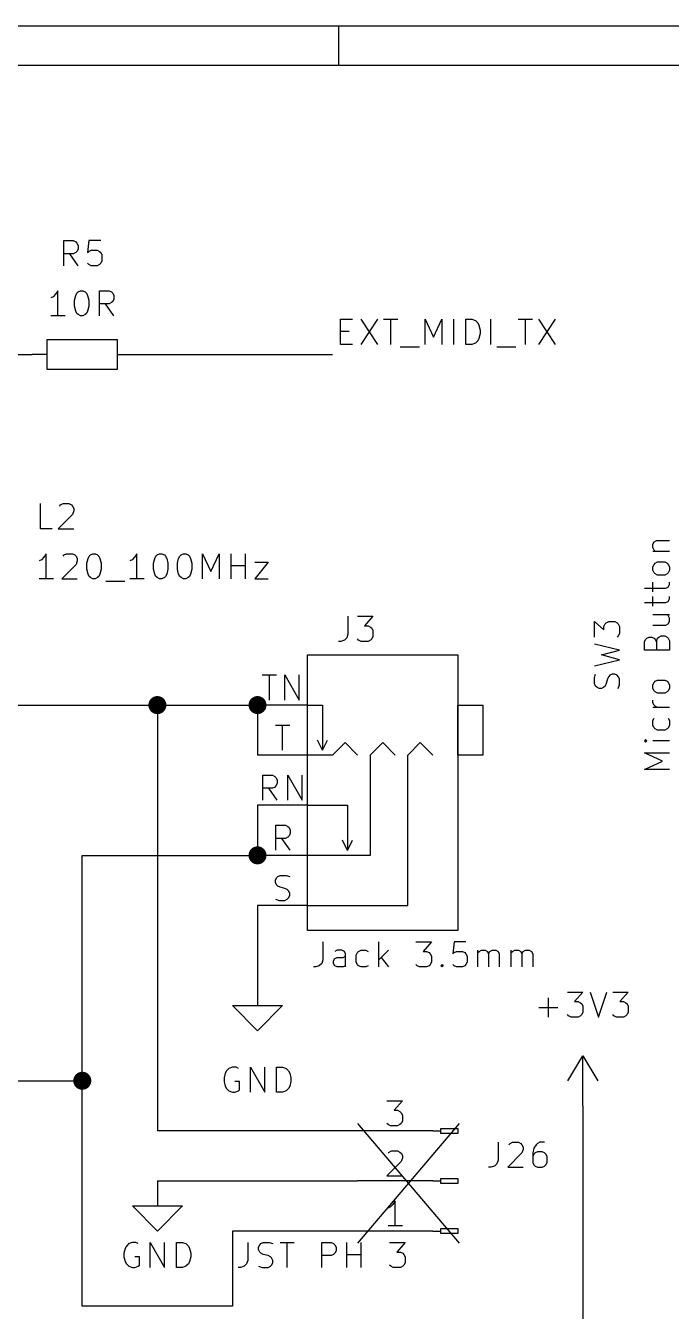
# Model space of a CAD drawing. Extents: x 0.4 to 11.3, y -7.9 to -0.4.
# Drawn here: x 1.737 to 3.026, y -2.96 to -0.394 of the extents above; entities that cross this region are included whole.
import ezdxf

# ---------------------------------------------------------------- set-up
doc = ezdxf.new("R2010")
doc.units = 0
doc.header["$MEASUREMENT"] = 0
for name, color, linetype in [('CYAN2', 4, 'CONTINUOUS'), ('GRAY1', 251, 'CONTINUOUS'), ('GRAY3', 9, 'CONTINUOUS'), ('GREEN3', 91, 'CONTINUOUS'), ('LORANGE', 41, 'CONTINUOUS'), ('LYELLOW', 51, 'CONTINUOUS'), ('RED2', 1, 'CONTINUOUS'), ('RED3', 11, 'CONTINUOUS')]:
    doc.layers.add(name, color=color, linetype=linetype)

msp = doc.modelspace()

# ---------------------------------------------------------------- linework, layer by layer
at = {"layer": 'CYAN2', "linetype": 'CONTINUOUS'}
for p, q in [((1.8131, -0.8728), (1.8131, -0.8228)), ((1.8131, -0.8228), (1.8321, -0.8228)), ((1.8321, -0.8228), (1.8369, -0.8252)), ((1.8369, -0.8466), (1.8321, -0.849)), ((1.8369, -0.8252), (1.8393, -0.8276)), ((1.8393, -0.8442), (1.8369, -0.8466)), ((1.8393, -0.8276), (1.8417, -0.8323)), ((1.8417, -0.8395), (1.8393, -0.8442)), ((1.8417, -0.8323), (1.8417, -0.8395)), ((1.8631, -0.8228), (1.8607, -0.8466)), ((1.8607, -0.8466), (1.8631, -0.8442)), ((1.8869, -0.8228), (1.8631, -0.8228)), ((1.8631, -0.8442), (1.8679, -0.8419)), ((1.8679, -0.8419), (1.8798, -0.8419)), ((1.8798, -0.8419), (1.8845, -0.8442)), ((1.8845, -0.8442), (1.8869, -0.8466)), ((1.8869, -0.8466), (1.8893, -0.8514)), ((1.8321, -0.849), (1.8131, -0.849)), ((1.8417, -0.8728), (1.825, -0.849)), ((1.8631, -0.8704), (1.8607, -0.868)), ((1.8679, -0.8728), (1.8631, -0.8704)), ((1.8845, -0.8704), (1.8798, -0.8728)), ((1.8869, -0.868), (1.8845, -0.8704)), ((1.8893, -0.8633), (1.8869, -0.868)), ((1.8893, -0.8514), (1.8893, -0.8633)), ((1.8798, -0.8728), (1.8679, -0.8728)), ((1.8012, -0.9228), (1.7964, -0.9299)), ((1.8012, -0.9728), (1.8012, -0.9228)), ((1.8417, -0.9252), (1.8464, -0.9228)), ((1.8464, -0.9228), (1.8512, -0.9228)), ((1.8512, -0.9228), (1.8559, -0.9252)), ((1.8845, -0.9728), (1.8845, -0.9228)), ((1.8845, -0.9228), (1.9036, -0.9228)), ((1.9036, -0.9228), (1.9083, -0.9252)), ((1.7917, -0.9347), (1.7869, -0.9371)), ((1.7964, -0.9299), (1.7917, -0.9347)), ((1.8345, -0.9419), (1.8369, -0.9323)), ((1.8345, -0.9538), (1.8345, -0.9419)), ((1.8369, -0.9323), (1.8393, -0.9276)), ((1.8393, -0.9276), (1.8417, -0.9252)), ((1.8559, -0.9252), (1.8583, -0.9276)), ((1.8583, -0.9276), (1.8607, -0.9323)), ((1.8607, -0.9323), (1.8631, -0.9419)), ((1.8631, -0.9419), (1.8631, -0.9538)), ((1.9036, -0.949), (1.8845, -0.949)), ((1.9131, -0.9728), (1.8964, -0.949)), ((1.9083, -0.9466), (1.9036, -0.949)), ((1.9083, -0.9252), (1.9107, -0.9276)), ((1.9107, -0.9442), (1.9083, -0.9466)), ((1.9107, -0.9276), (1.9131, -0.9323)), ((1.9131, -0.9395), (1.9107, -0.9442)), ((1.9131, -0.9323), (1.9131, -0.9395)), ((1.8155, -0.9728), (1.7869, -0.9728)), ((1.8369, -0.9633), (1.8345, -0.9538)), ((1.8393, -0.968), (1.8369, -0.9633)), ((1.8417, -0.9704), (1.8393, -0.968)), ((1.8464, -0.9728), (1.8417, -0.9704)), ((1.8512, -0.9728), (1.8464, -0.9728)), ((1.8559, -0.9704), (1.8512, -0.9728)), ((1.8583, -0.968), (1.8559, -0.9704)), ((1.8607, -0.9633), (1.8583, -0.968)), ((1.8631, -0.9538), (1.8607, -0.9633)), ((1.7663, -1.3978), (1.7663, -1.3478)), ((1.7663, -1.3978), (1.7663, -1.3478)), ((1.8044, -1.3526), (1.8068, -1.3502)), ((1.8044, -1.3526), (1.8068, -1.3502)), ((1.8068, -1.3502), (1.8115, -1.3478)), ((1.8068, -1.3502), (1.8115, -1.3478)), ((1.8115, -1.3478), (1.8234, -1.3478)), ((1.8115, -1.3478), (1.8234, -1.3478)), ((1.8234, -1.3478), (1.8282, -1.3502)), ((1.8234, -1.3478), (1.8282, -1.3502)), ((1.8282, -1.3502), (1.8306, -1.3526)), ((1.8282, -1.3502), (1.8306, -1.3526)), ((1.8306, -1.3526), (1.8329, -1.3573)), ((1.8306, -1.3526), (1.8329, -1.3573)), ((1.8329, -1.3573), (1.8329, -1.3621)), ((1.8329, -1.3573), (1.8329, -1.3621)), ((1.8306, -1.3692), (1.802, -1.3978)), ((1.8306, -1.3692), (1.802, -1.3978)), ((1.8329, -1.3621), (1.8306, -1.3692)), ((1.8329, -1.3621), (1.8306, -1.3692)), ((1.7901, -1.3978), (1.7663, -1.3978)), ((1.7901, -1.3978), (1.7663, -1.3978)), ((1.802, -1.3978), (1.8329, -1.3978)), ((1.802, -1.3978), (1.8329, -1.3978)), ((1.7687, -1.4597), (1.7639, -1.4621)), ((1.7687, -1.4597), (1.7639, -1.4621)), ((1.7734, -1.4549), (1.7687, -1.4597)), ((1.7734, -1.4549), (1.7687, -1.4597)), ((1.7782, -1.4478), (1.7734, -1.4549)), ((1.7782, -1.4478), (1.7734, -1.4549)), ((1.7782, -1.4978), (1.7782, -1.4478)), ((1.7782, -1.4978), (1.7782, -1.4478)), ((1.8115, -1.4526), (1.8139, -1.4502)), ((1.8115, -1.4526), (1.8139, -1.4502)), ((1.8139, -1.4502), (1.8187, -1.4478)), ((1.8139, -1.4502), (1.8187, -1.4478)), ((1.8187, -1.4478), (1.8306, -1.4478)), ((1.8187, -1.4478), (1.8306, -1.4478)), ((1.8306, -1.4478), (1.8353, -1.4502)), ((1.8306, -1.4478), (1.8353, -1.4502)), ((1.8353, -1.4502), (1.8377, -1.4526)), ((1.8353, -1.4502), (1.8377, -1.4526)), ((1.8377, -1.4526), (1.8401, -1.4573)), ((1.8377, -1.4526), (1.8401, -1.4573)), ((1.8401, -1.4621), (1.8377, -1.4692)), ((1.8401, -1.4621), (1.8377, -1.4692)), ((1.8401, -1.4573), (1.8401, -1.4621)), ((1.8401, -1.4573), (1.8401, -1.4621)), ((1.8591, -1.4669), (1.8615, -1.4573)), ((1.8591, -1.4669), (1.8615, -1.4573)), ((1.8615, -1.4573), (1.8639, -1.4526)), ((1.8615, -1.4573), (1.8639, -1.4526)), ((1.8639, -1.4526), (1.8663, -1.4502)), ((1.8639, -1.4526), (1.8663, -1.4502)), ((1.8663, -1.4502), (1.871, -1.4478)), ((1.8663, -1.4502), (1.871, -1.4478)), ((1.871, -1.4478), (1.8758, -1.4478)), ((1.871, -1.4478), (1.8758, -1.4478)), ((1.8758, -1.4478), (1.8806, -1.4502)), ((1.8758, -1.4478), (1.8806, -1.4502)), ((1.8806, -1.4502), (1.8829, -1.4526)), ((1.8806, -1.4502), (1.8829, -1.4526)), ((1.8829, -1.4526), (1.8853, -1.4573)), ((1.8829, -1.4526), (1.8853, -1.4573)), ((1.8853, -1.4573), (1.8877, -1.4669)), ((1.8853, -1.4573), (1.8877, -1.4669)), ((1.9496, -1.4597), (1.9449, -1.4621)), ((1.9496, -1.4597), (1.9449, -1.4621)), ((1.9544, -1.4549), (1.9496, -1.4597)), ((1.9544, -1.4549), (1.9496, -1.4597)), ((1.9591, -1.4478), (1.9544, -1.4549)), ((1.9591, -1.4478), (1.9544, -1.4549)), ((1.9591, -1.4978), (1.9591, -1.4478)), ((1.9591, -1.4978), (1.9591, -1.4478)), ((1.9925, -1.4669), (1.9948, -1.4573)), ((1.9925, -1.4669), (1.9948, -1.4573)), ((1.9948, -1.4573), (1.9972, -1.4526)), ((1.9948, -1.4573), (1.9972, -1.4526)), ((1.9972, -1.4526), (1.9996, -1.4502)), ((1.9972, -1.4526), (1.9996, -1.4502)), ((1.9996, -1.4502), (2.0044, -1.4478)), ((1.9996, -1.4502), (2.0044, -1.4478)), ((2.0044, -1.4478), (2.0091, -1.4478)), ((2.0044, -1.4478), (2.0091, -1.4478)), ((2.0091, -1.4478), (2.0139, -1.4502)), ((2.0091, -1.4478), (2.0139, -1.4502)), ((2.0139, -1.4502), (2.0163, -1.4526)), ((2.0139, -1.4502), (2.0163, -1.4526)), ((2.0163, -1.4526), (2.0187, -1.4573)), ((2.0163, -1.4526), (2.0187, -1.4573)), ((2.0187, -1.4573), (2.021, -1.4669)), ((2.0187, -1.4573), (2.021, -1.4669)), ((2.0401, -1.4669), (2.0425, -1.4573)), ((2.0401, -1.4669), (2.0425, -1.4573)), ((2.0425, -1.4573), (2.0448, -1.4526)), ((2.0425, -1.4573), (2.0448, -1.4526)), ((2.0448, -1.4526), (2.0472, -1.4502)), ((2.0448, -1.4526), (2.0472, -1.4502)), ((2.0472, -1.4502), (2.052, -1.4478)), ((2.0472, -1.4502), (2.052, -1.4478)), ((2.052, -1.4478), (2.0568, -1.4478)), ((2.052, -1.4478), (2.0568, -1.4478)), ((2.0568, -1.4478), (2.0615, -1.4502)), ((2.0568, -1.4478), (2.0615, -1.4502)), ((2.0615, -1.4502), (2.0639, -1.4526)), ((2.0615, -1.4502), (2.0639, -1.4526)), ((2.0639, -1.4526), (2.0663, -1.4573)), ((2.0639, -1.4526), (2.0663, -1.4573)), ((2.0663, -1.4573), (2.0687, -1.4669)), ((2.0663, -1.4573), (2.0687, -1.4669)), ((2.0901, -1.4978), (2.0901, -1.4478)), ((2.0901, -1.4478), (2.1068, -1.4835)), ((2.0901, -1.4978), (2.0901, -1.4478)), ((2.0901, -1.4478), (2.1068, -1.4835)), ((2.1068, -1.4835), (2.1234, -1.4478)), ((2.1068, -1.4835), (2.1234, -1.4478)), ((2.1234, -1.4478), (2.1234, -1.4978)), ((2.1234, -1.4478), (2.1234, -1.4978)), ((2.1472, -1.4978), (2.1472, -1.4478)), ((2.1472, -1.4978), (2.1472, -1.4478)), ((2.1758, -1.4978), (2.1758, -1.4478)), ((2.1758, -1.4978), (2.1758, -1.4478)), ((1.8377, -1.4692), (1.8091, -1.4978)), ((1.8377, -1.4692), (1.8091, -1.4978)), ((1.8591, -1.4788), (1.8591, -1.4669)), ((1.8591, -1.4788), (1.8591, -1.4669)), ((1.8615, -1.4883), (1.8591, -1.4788)), ((1.8615, -1.4883), (1.8591, -1.4788)), ((1.8639, -1.493), (1.8615, -1.4883)), ((1.8639, -1.493), (1.8615, -1.4883)), ((1.8853, -1.4883), (1.8829, -1.493)), ((1.8853, -1.4883), (1.8829, -1.493)), ((1.8877, -1.4788), (1.8853, -1.4883)), ((1.8877, -1.4788), (1.8853, -1.4883)), ((1.8877, -1.4669), (1.8877, -1.4788)), ((1.8877, -1.4669), (1.8877, -1.4788)), ((1.9925, -1.4788), (1.9925, -1.4669)), ((1.9925, -1.4788), (1.9925, -1.4669)), ((1.9948, -1.4883), (1.9925, -1.4788)), ((1.9948, -1.4883), (1.9925, -1.4788)), ((1.9972, -1.493), (1.9948, -1.4883)), ((1.9972, -1.493), (1.9948, -1.4883)), ((2.0187, -1.4883), (2.0163, -1.493)), ((2.0187, -1.4883), (2.0163, -1.493)), ((2.021, -1.4788), (2.0187, -1.4883)), ((2.021, -1.4788), (2.0187, -1.4883)), ((2.021, -1.4669), (2.021, -1.4788)), ((2.021, -1.4669), (2.021, -1.4788)), ((2.0401, -1.4788), (2.0401, -1.4669)), ((2.0401, -1.4788), (2.0401, -1.4669)), ((2.0425, -1.4883), (2.0401, -1.4788)), ((2.0425, -1.4883), (2.0401, -1.4788)), ((2.0448, -1.493), (2.0425, -1.4883)), ((2.0448, -1.493), (2.0425, -1.4883)), ((2.0663, -1.4883), (2.0639, -1.493)), ((2.0663, -1.4883), (2.0639, -1.493)), ((2.0687, -1.4788), (2.0663, -1.4883)), ((2.0687, -1.4788), (2.0663, -1.4883)), ((2.0687, -1.4669), (2.0687, -1.4788)), ((2.0687, -1.4669), (2.0687, -1.4788)), ((2.1472, -1.4716), (2.1758, -1.4716)), ((2.1472, -1.4716), (2.1758, -1.4716)), ((2.1948, -1.4645), (2.221, -1.4645)), ((2.221, -1.4645), (2.1948, -1.4978)), ((2.1948, -1.4645), (2.221, -1.4645)), ((2.221, -1.4645), (2.1948, -1.4978)), ((1.7925, -1.4978), (1.7639, -1.4978)), ((1.7925, -1.4978), (1.7639, -1.4978)), ((1.8091, -1.4978), (1.8401, -1.4978)), ((1.8091, -1.4978), (1.8401, -1.4978)), ((1.8663, -1.4954), (1.8639, -1.493)), ((1.8663, -1.4954), (1.8639, -1.493)), ((1.871, -1.4978), (1.8663, -1.4954)), ((1.871, -1.4978), (1.8663, -1.4954)), ((1.8758, -1.4978), (1.871, -1.4978)), ((1.8758, -1.4978), (1.871, -1.4978)), ((1.8806, -1.4954), (1.8758, -1.4978)), ((1.8806, -1.4954), (1.8758, -1.4978)), ((1.8829, -1.493), (1.8806, -1.4954)), ((1.8829, -1.493), (1.8806, -1.4954)), ((1.8972, -1.5026), (1.9353, -1.5026)), ((1.8972, -1.5026), (1.9353, -1.5026)), ((1.9734, -1.4978), (1.9449, -1.4978)), ((1.9734, -1.4978), (1.9449, -1.4978)), ((1.9996, -1.4954), (1.9972, -1.493)), ((1.9996, -1.4954), (1.9972, -1.493)), ((2.0044, -1.4978), (1.9996, -1.4954)), ((2.0044, -1.4978), (1.9996, -1.4954)), ((2.0091, -1.4978), (2.0044, -1.4978)), ((2.0091, -1.4978), (2.0044, -1.4978)), ((2.0139, -1.4954), (2.0091, -1.4978)), ((2.0139, -1.4954), (2.0091, -1.4978)), ((2.0163, -1.493), (2.0139, -1.4954)), ((2.0163, -1.493), (2.0139, -1.4954)), ((2.0472, -1.4954), (2.0448, -1.493)), ((2.0472, -1.4954), (2.0448, -1.493)), ((2.052, -1.4978), (2.0472, -1.4954)), ((2.052, -1.4978), (2.0472, -1.4954)), ((2.0568, -1.4978), (2.052, -1.4978)), ((2.0568, -1.4978), (2.052, -1.4978)), ((2.0615, -1.4954), (2.0568, -1.4978)), ((2.0615, -1.4954), (2.0568, -1.4978)), ((2.0639, -1.493), (2.0615, -1.4954)), ((2.0639, -1.493), (2.0615, -1.4954)), ((2.1948, -1.4978), (2.221, -1.4978)), ((2.1948, -1.4978), (2.221, -1.4978)), ((2.3806, -1.5728), (2.3806, -1.6085)), ((2.3996, -1.5728), (2.4306, -1.5728)), ((2.4306, -1.5728), (2.4139, -1.5919)), ((2.3782, -1.6157), (2.3734, -1.6204)), ((2.3806, -1.6085), (2.3782, -1.6157)), ((2.4139, -1.5919), (2.421, -1.5919)), ((2.421, -1.5919), (2.4258, -1.5942)), ((2.4258, -1.5942), (2.4282, -1.5966)), ((2.4282, -1.5966), (2.4306, -1.6014)), ((2.4306, -1.6133), (2.4282, -1.618)), ((2.4306, -1.6014), (2.4306, -1.6133)), ((2.3663, -1.6228), (2.3615, -1.6228)), ((2.3734, -1.6204), (2.3663, -1.6228)), ((2.402, -1.6204), (2.3996, -1.618)), ((2.4068, -1.6228), (2.402, -1.6204)), ((2.421, -1.6228), (2.4068, -1.6228)), ((2.4258, -1.6204), (2.421, -1.6228)), ((2.4282, -1.618), (2.4258, -1.6204)), ((2.3306, -2.2228), (2.3306, -2.2585)), ((2.4425, -2.2728), (2.4425, -2.2228)), ((2.5163, -2.2228), (2.5472, -2.2228)), ((2.5472, -2.2228), (2.5306, -2.2419)), ((2.5925, -2.2228), (2.5901, -2.2466)), ((2.6163, -2.2228), (2.5925, -2.2228)), ((2.3306, -2.2585), (2.3282, -2.2657)), ((2.352, -2.2609), (2.3544, -2.2561)), ((2.3591, -2.2395), (2.3544, -2.2419)), ((2.3544, -2.2561), (2.3591, -2.2538)), ((2.3687, -2.2395), (2.3591, -2.2395)), ((2.3591, -2.2538), (2.371, -2.2538)), ((2.3734, -2.2419), (2.3687, -2.2395)), ((2.371, -2.2538), (2.3758, -2.2514)), ((2.3758, -2.2466), (2.3734, -2.2419)), ((2.3758, -2.2728), (2.3758, -2.2466)), ((2.3972, -2.249), (2.3996, -2.2442)), ((2.3972, -2.2633), (2.3972, -2.249)), ((2.3996, -2.2442), (2.402, -2.2419)), ((2.402, -2.2419), (2.4068, -2.2395)), ((2.4068, -2.2395), (2.4163, -2.2395)), ((2.4163, -2.2395), (2.421, -2.2419)), ((2.4615, -2.2395), (2.4425, -2.2585)), ((2.4472, -2.2538), (2.4615, -2.2728)), ((2.5306, -2.2419), (2.5377, -2.2419)), ((2.5377, -2.2419), (2.5425, -2.2442)), ((2.5425, -2.2442), (2.5449, -2.2466)), ((2.5449, -2.2466), (2.5472, -2.2514)), ((2.5472, -2.2514), (2.5472, -2.2633)), ((2.5901, -2.2466), (2.5925, -2.2442)), ((2.5925, -2.2442), (2.5972, -2.2419)), ((2.5972, -2.2419), (2.6091, -2.2419)), ((2.6091, -2.2419), (2.6139, -2.2442)), ((2.6139, -2.2442), (2.6163, -2.2466)), ((2.6163, -2.2466), (2.6187, -2.2514)), ((2.6187, -2.2514), (2.6187, -2.2633)), ((2.6401, -2.2728), (2.6401, -2.2395)), ((2.6401, -2.2442), (2.6425, -2.2419)), ((2.6425, -2.2419), (2.6472, -2.2395)), ((2.6472, -2.2395), (2.6544, -2.2395)), ((2.6544, -2.2395), (2.6591, -2.2419)), ((2.6591, -2.2419), (2.6615, -2.2466)), ((2.6615, -2.2466), (2.6639, -2.2419)), ((2.6615, -2.2466), (2.6615, -2.2728)), ((2.6639, -2.2419), (2.6687, -2.2395)), ((2.6687, -2.2395), (2.6758, -2.2395)), ((2.6758, -2.2395), (2.6806, -2.2419)), ((2.6806, -2.2419), (2.6829, -2.2466)), ((2.6829, -2.2466), (2.6829, -2.2728)), ((2.7068, -2.2728), (2.7068, -2.2395)), ((2.7068, -2.2442), (2.7091, -2.2419)), ((2.7091, -2.2419), (2.7139, -2.2395)), ((2.7139, -2.2395), (2.721, -2.2395)), ((2.721, -2.2395), (2.7258, -2.2419)), ((2.7258, -2.2419), (2.7282, -2.2466)), ((2.7282, -2.2466), (2.7306, -2.2419)), ((2.7282, -2.2466), (2.7282, -2.2728)), ((2.7306, -2.2419), (2.7353, -2.2395)), ((2.7353, -2.2395), (2.7425, -2.2395)), ((2.7425, -2.2395), (2.7472, -2.2419)), ((2.7472, -2.2419), (2.7496, -2.2466)), ((2.7496, -2.2466), (2.7496, -2.2728)), ((2.3163, -2.2728), (2.3115, -2.2728)), ((2.3234, -2.2704), (2.3163, -2.2728)), ((2.3282, -2.2657), (2.3234, -2.2704)), ((2.352, -2.2657), (2.352, -2.2609)), ((2.3544, -2.2704), (2.352, -2.2657)), ((2.3591, -2.2728), (2.3544, -2.2704)), ((2.371, -2.2728), (2.3591, -2.2728)), ((2.3758, -2.2704), (2.371, -2.2728)), ((2.3996, -2.268), (2.3972, -2.2633)), ((2.402, -2.2704), (2.3996, -2.268)), ((2.4068, -2.2728), (2.402, -2.2704)), ((2.4163, -2.2728), (2.4068, -2.2728)), ((2.421, -2.2704), (2.4163, -2.2728)), ((2.5187, -2.2704), (2.5163, -2.268)), ((2.5234, -2.2728), (2.5187, -2.2704)), ((2.5377, -2.2728), (2.5234, -2.2728)), ((2.5425, -2.2704), (2.5377, -2.2728)), ((2.5449, -2.268), (2.5425, -2.2704)), ((2.5472, -2.2633), (2.5449, -2.268)), ((2.5663, -2.2704), (2.5687, -2.268)), ((2.5687, -2.2728), (2.5663, -2.2704)), ((2.5687, -2.268), (2.571, -2.2704)), ((2.5687, -2.268), (2.5687, -2.2728)), ((2.571, -2.2704), (2.5687, -2.2728)), ((2.5925, -2.2704), (2.5901, -2.268)), ((2.5972, -2.2728), (2.5925, -2.2704)), ((2.6091, -2.2728), (2.5972, -2.2728)), ((2.6139, -2.2704), (2.6091, -2.2728)), ((2.6163, -2.268), (2.6139, -2.2704)), ((2.6187, -2.2633), (2.6163, -2.268)), ((2.7809, -2.3728), (2.7809, -2.3347)), ((2.819, -2.3228), (2.85, -2.3228)), ((2.85, -2.3228), (2.8333, -2.3419)), ((2.8643, -2.3228), (2.8809, -2.3728)), ((2.8809, -2.3728), (2.8976, -2.3228)), ((2.9095, -2.3228), (2.9405, -2.3228)), ((2.9405, -2.3228), (2.9238, -2.3419)), ((2.7619, -2.3538), (2.8, -2.3538)), ((2.8333, -2.3419), (2.8405, -2.3419)), ((2.8405, -2.3419), (2.8452, -2.3442)), ((2.8452, -2.3442), (2.8476, -2.3466)), ((2.8476, -2.3466), (2.85, -2.3514)), ((2.85, -2.3514), (2.85, -2.3633)), ((2.9238, -2.3419), (2.931, -2.3419)), ((2.931, -2.3419), (2.9357, -2.3442)), ((2.9357, -2.3442), (2.9381, -2.3466)), ((2.9381, -2.3466), (2.9405, -2.3514)), ((2.9405, -2.3514), (2.9405, -2.3633)), ((2.8214, -2.3704), (2.819, -2.368)), ((2.8262, -2.3728), (2.8214, -2.3704)), ((2.8405, -2.3728), (2.8262, -2.3728)), ((2.8452, -2.3704), (2.8405, -2.3728)), ((2.8476, -2.368), (2.8452, -2.3704)), ((2.85, -2.3633), (2.8476, -2.368)), ((2.9119, -2.3704), (2.9095, -2.368)), ((2.9167, -2.3728), (2.9119, -2.3704)), ((2.931, -2.3728), (2.9167, -2.3728)), ((2.9357, -2.3704), (2.931, -2.3728)), ((2.9381, -2.368), (2.9357, -2.3704)), ((2.9405, -2.3633), (2.9381, -2.368)), ((2.1357, -2.4847), (2.1333, -2.4942)), ((2.1381, -2.4799), (2.1357, -2.4847)), ((2.1429, -2.4752), (2.1381, -2.4799)), ((2.15, -2.4728), (2.1429, -2.4752)), ((2.1571, -2.4728), (2.15, -2.4728)), ((2.1619, -2.4752), (2.1571, -2.4728)), ((2.1857, -2.5228), (2.1857, -2.4728)), ((2.1857, -2.4728), (2.2143, -2.5228)), ((2.2143, -2.5228), (2.2143, -2.4728)), ((2.2381, -2.5228), (2.2381, -2.4728)), ((2.2381, -2.4728), (2.25, -2.4728)), ((2.25, -2.4728), (2.2571, -2.4752)), ((2.2571, -2.4752), (2.2619, -2.4799)), ((2.2619, -2.4799), (2.2643, -2.4847)), ((2.2643, -2.4847), (2.2667, -2.4942)), ((2.1333, -2.4942), (2.1333, -2.5014)), ((2.1333, -2.5014), (2.1357, -2.5109)), ((2.1357, -2.5109), (2.1381, -2.5157)), ((2.1643, -2.5014), (2.1548, -2.5014)), ((2.1643, -2.518), (2.1643, -2.5014)), ((2.2643, -2.5109), (2.2619, -2.5157)), ((2.2667, -2.5014), (2.2643, -2.5109)), ((2.2667, -2.4942), (2.2667, -2.5014)), ((2.1381, -2.5157), (2.1429, -2.5204)), ((2.1429, -2.5204), (2.15, -2.5228)), ((2.15, -2.5228), (2.1548, -2.5228)), ((2.1548, -2.5228), (2.1619, -2.5204)), ((2.1619, -2.5204), (2.1643, -2.518)), ((2.25, -2.5228), (2.2381, -2.5228)), ((2.2571, -2.5204), (2.25, -2.5228)), ((2.2619, -2.5157), (2.2571, -2.5204)), ((1.95, -2.8228), (1.9429, -2.8252)), ((1.9571, -2.8228), (1.95, -2.8228)), ((1.9619, -2.8252), (1.9571, -2.8228)), ((1.9857, -2.8728), (1.9857, -2.8228)), ((1.9857, -2.8228), (2.0143, -2.8728)), ((2.0143, -2.8728), (2.0143, -2.8228)), ((2.0381, -2.8728), (2.0381, -2.8228)), ((2.0381, -2.8228), (2.05, -2.8228)), ((2.05, -2.8228), (2.0571, -2.8252)), ((1.9357, -2.8347), (1.9333, -2.8442)), ((1.9333, -2.8442), (1.9333, -2.8514)), ((1.9381, -2.8299), (1.9357, -2.8347)), ((1.9429, -2.8252), (1.9381, -2.8299)), ((2.0571, -2.8252), (2.0619, -2.8299)), ((2.0619, -2.8299), (2.0643, -2.8347)), ((2.0643, -2.8347), (2.0667, -2.8442)), ((2.0667, -2.8442), (2.0667, -2.8514)), ((1.9333, -2.8514), (1.9357, -2.8609)), ((1.9357, -2.8609), (1.9381, -2.8657)), ((1.9381, -2.8657), (1.9429, -2.8704)), ((1.9429, -2.8704), (1.95, -2.8728)), ((1.95, -2.8728), (1.9548, -2.8728)), ((1.9643, -2.8514), (1.9548, -2.8514)), ((1.9548, -2.8728), (1.9619, -2.8704)), ((1.9619, -2.8704), (1.9643, -2.868)), ((1.9643, -2.868), (1.9643, -2.8514)), ((2.05, -2.8728), (2.0381, -2.8728)), ((2.0571, -2.8704), (2.05, -2.8728)), ((2.0619, -2.8657), (2.0571, -2.8704)), ((2.0643, -2.8609), (2.0619, -2.8657)), ((2.0667, -2.8514), (2.0643, -2.8609))]:
    msp.add_line(p, q, dxfattribs=at)
at = {"layer": 'GRAY1', "linetype": 'CONTINUOUS'}
for p, q in [((2.366, -1.0298), (2.366, -0.9798)), ((2.366, -0.9798), (2.3898, -0.9798)), ((2.4065, -0.9798), (2.4398, -1.0298)), ((2.4398, -0.9798), (2.4065, -1.0298)), ((2.4517, -0.9798), (2.4803, -0.9798)), ((2.466, -1.0298), (2.466, -0.9798)), ((2.5351, -1.0298), (2.5351, -0.9798)), ((2.5351, -0.9798), (2.5517, -1.0155)), ((2.5517, -1.0155), (2.5684, -0.9798)), ((2.5684, -0.9798), (2.5684, -1.0298)), ((2.5922, -1.0298), (2.5922, -0.9798)), ((2.616, -1.0298), (2.616, -0.9798)), ((2.616, -0.9798), (2.6279, -0.9798)), ((2.6279, -0.9798), (2.6351, -0.9822)), ((2.6351, -0.9822), (2.6398, -0.9869)), ((2.6398, -0.9869), (2.6422, -0.9917)), ((2.6422, -0.9917), (2.6446, -1.0012)), ((2.666, -1.0298), (2.666, -0.9798)), ((2.7208, -0.9798), (2.7493, -0.9798)), ((2.7351, -1.0298), (2.7351, -0.9798)), ((2.7612, -0.9798), (2.7946, -1.0298)), ((2.7946, -0.9798), (2.7612, -1.0298)), ((2.366, -1.0036), (2.3827, -1.0036)), ((2.6398, -1.0227), (2.6351, -1.0274)), ((2.6422, -1.0179), (2.6398, -1.0227)), ((2.6446, -1.0084), (2.6422, -1.0179)), ((2.6446, -1.0012), (2.6446, -1.0084)), ((2.3898, -1.0298), (2.366, -1.0298)), ((2.4851, -1.0346), (2.5232, -1.0346)), ((2.6279, -1.0298), (2.616, -1.0298)), ((2.6351, -1.0274), (2.6279, -1.0298)), ((2.6779, -1.0346), (2.716, -1.0346))]:
    msp.add_line(p, q, dxfattribs=at)
at = {"layer": 'GRAY3', "linetype": 'CONTINUOUS'}
for p, q in [((2.9895, -1.4286), (2.9919, -1.4238)), ((2.9895, -1.4357), (2.9895, -1.4286)), ((2.9919, -1.4405), (2.9895, -1.4357)), ((2.9919, -1.4238), (2.9966, -1.4214)), ((2.9966, -1.4214), (3.0228, -1.4214)), ((2.9895, -1.4429), (3.0228, -1.4429)), ((2.9942, -1.4429), (2.9919, -1.4405)), ((2.9895, -1.4738), (2.9919, -1.469)), ((2.9895, -1.4809), (2.9895, -1.4738)), ((2.9919, -1.4857), (2.9895, -1.4809)), ((2.9919, -1.469), (2.9942, -1.4667)), ((2.9942, -1.4881), (2.9919, -1.4857)), ((2.9942, -1.4667), (2.999, -1.4643)), ((2.999, -1.4905), (2.9942, -1.4881)), ((2.999, -1.4643), (3.0133, -1.4643)), ((3.0133, -1.4643), (3.018, -1.4667)), ((3.018, -1.4881), (3.0133, -1.4905)), ((3.018, -1.4667), (3.0204, -1.469)), ((3.0204, -1.4857), (3.018, -1.4881)), ((3.0204, -1.469), (3.0228, -1.4738)), ((3.0228, -1.4809), (3.0204, -1.4857)), ((3.0228, -1.4738), (3.0228, -1.4809)), ((2.9895, -1.5238), (2.9895, -1.5048)), ((3.0133, -1.4905), (2.999, -1.4905)), ((3.0204, -1.5143), (3.0228, -1.5095)), ((3.0228, -1.5095), (3.0228, -1.5048)), ((2.9728, -1.5167), (3.0157, -1.5167)), ((2.9895, -1.5524), (2.9895, -1.5333)), ((3.0157, -1.5167), (3.0204, -1.5143)), ((3.0204, -1.5429), (3.0228, -1.5381)), ((3.0228, -1.5381), (3.0228, -1.5333)), ((2.9728, -1.5452), (3.0157, -1.5452)), ((3.0157, -1.5452), (3.0204, -1.5429)), ((2.8728, -1.6143), (2.8728, -1.5833)), ((2.8728, -1.5833), (2.8919, -1.6)), ((2.8919, -1.5929), (2.8942, -1.5881)), ((2.8942, -1.5881), (2.8966, -1.5857)), ((2.8966, -1.5857), (2.9014, -1.5833)), ((2.9014, -1.5833), (2.9133, -1.5833)), ((2.9133, -1.5833), (2.918, -1.5857)), ((2.918, -1.5857), (2.9204, -1.5881)), ((2.9204, -1.5881), (2.9228, -1.5929)), ((2.9895, -1.569), (3.0228, -1.569)), ((2.9895, -1.5905), (3.0157, -1.5905)), ((3.0157, -1.5905), (3.0204, -1.5881)), ((3.0204, -1.5714), (3.018, -1.569)), ((3.0228, -1.5762), (3.0204, -1.5714)), ((3.0204, -1.5881), (3.0228, -1.5833)), ((3.0228, -1.5833), (3.0228, -1.5762)), ((2.8919, -1.6), (2.8919, -1.5929)), ((2.9204, -1.6119), (2.918, -1.6143)), ((2.9228, -1.6071), (2.9204, -1.6119)), ((2.9228, -1.5929), (2.9228, -1.6071)), ((2.9752, -1.619), (2.9776, -1.6167)), ((2.9776, -1.6167), (2.9823, -1.6143)), ((2.9823, -1.6143), (2.9871, -1.6143)), ((2.9871, -1.6143), (2.9919, -1.6167)), ((2.9919, -1.6167), (2.9942, -1.619)), ((2.9966, -1.6238), (2.999, -1.6167)), ((2.999, -1.6167), (3.0014, -1.6143)), ((3.0014, -1.6143), (3.0061, -1.6119)), ((3.0061, -1.6119), (3.0133, -1.6119)), ((3.0133, -1.6119), (3.018, -1.6143)), ((3.018, -1.6143), (3.0204, -1.6167)), ((3.0204, -1.6167), (3.0228, -1.6214)), ((2.9228, -1.6405), (2.8728, -1.6286)), ((2.8871, -1.65), (2.9228, -1.6405)), ((2.9728, -1.6238), (2.9752, -1.619)), ((2.9728, -1.6405), (2.9728, -1.6238)), ((3.0228, -1.6405), (2.9728, -1.6405)), ((2.9942, -1.619), (2.9966, -1.6238)), ((2.9966, -1.6238), (2.9966, -1.6405)), ((3.0228, -1.6214), (3.0228, -1.6405)), ((2.8728, -1.6714), (2.9228, -1.6595)), ((2.9228, -1.6595), (2.8871, -1.65)), ((2.8728, -1.6952), (2.8752, -1.6881)), ((2.9014, -1.6929), (2.899, -1.6976)), ((2.9038, -1.6905), (2.9014, -1.6929)), ((2.9085, -1.6881), (2.9038, -1.6905)), ((2.9133, -1.6881), (2.9085, -1.6881)), ((2.918, -1.6905), (2.9133, -1.6881)), ((2.9204, -1.6929), (2.918, -1.6905)), ((2.9228, -1.6976), (2.9204, -1.6929)), ((2.8728, -1.7071), (2.8728, -1.6952)), ((2.8752, -1.7119), (2.8728, -1.7071)), ((2.8776, -1.7143), (2.8752, -1.7119)), ((2.8823, -1.7167), (2.8776, -1.7143)), ((2.8871, -1.7167), (2.8823, -1.7167)), ((2.8919, -1.7143), (2.8871, -1.7167)), ((2.8942, -1.7119), (2.8919, -1.7143)), ((2.8966, -1.7071), (2.8942, -1.7119)), ((2.899, -1.6976), (2.8966, -1.7071)), ((2.9204, -1.7167), (2.9228, -1.7095)), ((2.9228, -1.7095), (2.9228, -1.6976)), ((2.9895, -1.7095), (2.9919, -1.7048)), ((2.9895, -1.7167), (2.9895, -1.7095)), ((2.9919, -1.7214), (2.9895, -1.7167)), ((2.9919, -1.7048), (2.9942, -1.7024)), ((2.9942, -1.7024), (2.999, -1.7)), ((2.999, -1.7), (3.0133, -1.7)), ((3.0133, -1.7), (3.018, -1.7024)), ((3.018, -1.7024), (3.0204, -1.7048)), ((3.0204, -1.7048), (3.0228, -1.7095)), ((3.0228, -1.7167), (3.0204, -1.7214)), ((3.0228, -1.7095), (3.0228, -1.7167)), ((2.9895, -1.7452), (2.9895, -1.7405)), ((2.9942, -1.7238), (2.9919, -1.7214)), ((2.999, -1.7262), (2.9942, -1.7238)), ((3.0133, -1.7262), (2.999, -1.7262)), ((3.018, -1.7238), (3.0133, -1.7262)), ((3.0204, -1.7214), (3.018, -1.7238)), ((2.9919, -1.75), (2.9895, -1.7452)), ((3.0228, -1.7548), (2.9895, -1.7548)), ((2.9942, -1.7524), (2.9919, -1.75)), ((2.999, -1.7548), (2.9942, -1.7524)), ((2.9895, -1.7809), (2.9919, -1.7762)), ((2.9895, -1.7905), (2.9895, -1.7809)), ((2.9919, -1.7952), (2.9895, -1.7905)), ((2.9942, -1.7976), (2.9919, -1.7952)), ((3.0204, -1.7952), (3.018, -1.7976)), ((3.0204, -1.7762), (3.0228, -1.7809)), ((3.0228, -1.7905), (3.0204, -1.7952)), ((3.0228, -1.7809), (3.0228, -1.7905)), ((2.9752, -1.819), (2.9728, -1.8214)), ((2.9728, -1.8214), (2.9752, -1.8238)), ((2.9728, -1.8214), (2.9776, -1.8214)), ((2.9776, -1.8214), (2.9752, -1.819)), ((2.9752, -1.8238), (2.9776, -1.8214)), ((3.0228, -1.8214), (2.9895, -1.8214)), ((2.999, -1.8), (2.9942, -1.7976)), ((3.0133, -1.8), (2.999, -1.8)), ((3.018, -1.7976), (3.0133, -1.8)), ((3.0085, -1.8619), (2.9728, -1.8452)), ((2.9728, -1.8452), (3.0228, -1.8452)), ((2.9728, -1.8786), (3.0085, -1.8619)), ((3.0228, -1.8786), (2.9728, -1.8786)), ((2.4583, -2.5399), (2.4893, -2.5399)), ((2.4893, -2.5399), (2.4726, -2.5589)), ((2.4726, -2.5589), (2.4798, -2.5589)), ((2.4798, -2.5589), (2.4845, -2.5613)), ((2.4845, -2.5613), (2.4869, -2.5637)), ((2.4869, -2.5637), (2.4893, -2.5684)), ((2.4607, -2.5875), (2.4583, -2.5851)), ((2.4655, -2.5899), (2.4607, -2.5875)), ((2.4798, -2.5899), (2.4655, -2.5899)), ((2.4845, -2.5875), (2.4798, -2.5899)), ((2.4869, -2.5851), (2.4845, -2.5875)), ((2.4893, -2.5804), (2.4869, -2.5851)), ((2.4893, -2.5684), (2.4893, -2.5804)), ((2.55, -2.6), (2.4, -2.6)), ((2.55, -2.6), (2.566, -2.6)), ((2.566, -2.605), (2.566, -2.595)), ((2.566, -2.595), (2.6, -2.595)), ((2.6, -2.605), (2.566, -2.605)), ((2.6, -2.595), (2.6, -2.605)), ((2.4607, -2.6446), (2.4631, -2.6423)), ((2.4631, -2.6423), (2.4679, -2.6399)), ((2.4679, -2.6399), (2.4798, -2.6399)), ((2.4798, -2.6399), (2.4845, -2.6423)), ((2.4845, -2.6423), (2.4869, -2.6446)), ((2.6806, -2.6228), (2.6806, -2.6585)), ((2.702, -2.6276), (2.7044, -2.6252)), ((2.7044, -2.6252), (2.7091, -2.6228)), ((2.7091, -2.6228), (2.721, -2.6228)), ((2.721, -2.6228), (2.7258, -2.6252)), ((2.7258, -2.6252), (2.7282, -2.6276)), ((2.7282, -2.6276), (2.7306, -2.6323)), ((2.7306, -2.6371), (2.7282, -2.6442)), ((2.7306, -2.6323), (2.7306, -2.6371)), ((2.752, -2.6347), (2.7496, -2.6442)), ((2.7568, -2.6276), (2.752, -2.6347)), ((2.7591, -2.6419), (2.7544, -2.6442)), ((2.7591, -2.6252), (2.7568, -2.6276)), ((2.7639, -2.6228), (2.7591, -2.6252)), ((2.7687, -2.6419), (2.7591, -2.6419)), ((2.7734, -2.6228), (2.7639, -2.6228)), ((2.7734, -2.6442), (2.7687, -2.6419)), ((2.4869, -2.6613), (2.4583, -2.6899)), ((2.4869, -2.6446), (2.4893, -2.6494)), ((2.4893, -2.6542), (2.4869, -2.6613)), ((2.4893, -2.6494), (2.4893, -2.6542)), ((2.6782, -2.6657), (2.6734, -2.6704)), ((2.6806, -2.6585), (2.6782, -2.6657)), ((2.7282, -2.6442), (2.6996, -2.6728)), ((2.7496, -2.6442), (2.7496, -2.6633)), ((2.752, -2.6466), (2.7496, -2.6514)), ((2.7496, -2.6633), (2.752, -2.668)), ((2.7544, -2.6442), (2.752, -2.6466)), ((2.752, -2.668), (2.7544, -2.6704)), ((2.7758, -2.6466), (2.7734, -2.6442)), ((2.7734, -2.6704), (2.7758, -2.668)), ((2.7782, -2.6514), (2.7758, -2.6466)), ((2.7758, -2.668), (2.7782, -2.6633)), ((2.7782, -2.6633), (2.7782, -2.6514)), ((2.4583, -2.6899), (2.4893, -2.6899)), ((2.6663, -2.6728), (2.6615, -2.6728)), ((2.6734, -2.6704), (2.6663, -2.6728)), ((2.6996, -2.6728), (2.7306, -2.6728)), ((2.7544, -2.6704), (2.7591, -2.6728)), ((2.7591, -2.6728), (2.7687, -2.6728)), ((2.7687, -2.6728), (2.7734, -2.6704)), ((2.55, -2.7), (2.4, -2.7)), ((2.55, -2.7), (2.566, -2.7)), ((2.566, -2.705), (2.566, -2.695)), ((2.566, -2.695), (2.6, -2.695)), ((2.6, -2.705), (2.566, -2.705)), ((2.6, -2.695), (2.6, -2.705)), ((2.475, -2.7399), (2.4702, -2.747)), ((2.475, -2.7899), (2.475, -2.7399)), ((2.4655, -2.7518), (2.4607, -2.7542)), ((2.4702, -2.747), (2.4655, -2.7518)), ((2.4893, -2.7899), (2.4607, -2.7899)), ((2.566, -2.805), (2.566, -2.795)), ((2.566, -2.795), (2.6, -2.795)), ((2.6, -2.795), (2.6, -2.805)), ((2.1806, -2.8228), (2.1806, -2.8585)), ((2.2068, -2.8252), (2.2115, -2.8228)), ((2.2115, -2.8228), (2.2234, -2.8228)), ((2.2234, -2.8228), (2.2306, -2.8252)), ((2.2449, -2.8228), (2.2734, -2.8228)), ((2.2591, -2.8728), (2.2591, -2.8228)), ((2.3282, -2.8728), (2.3282, -2.8228)), ((2.3282, -2.8228), (2.3472, -2.8228)), ((2.3472, -2.8228), (2.352, -2.8252)), ((2.3782, -2.8728), (2.3782, -2.8228)), ((2.55, -2.8), (2.4, -2.8)), ((2.4068, -2.8728), (2.4068, -2.8228)), ((2.4639, -2.8228), (2.4949, -2.8228)), ((2.4949, -2.8228), (2.4782, -2.8419)), ((2.55, -2.8), (2.566, -2.8)), ((2.6, -2.805), (2.566, -2.805)), ((2.202, -2.8323), (2.2044, -2.8276)), ((2.202, -2.8371), (2.202, -2.8323)), ((2.2044, -2.8419), (2.202, -2.8371)), ((2.2044, -2.8276), (2.2068, -2.8252)), ((2.2068, -2.8442), (2.2044, -2.8419)), ((2.2115, -2.8466), (2.2068, -2.8442)), ((2.221, -2.849), (2.2115, -2.8466)), ((2.352, -2.8466), (2.3472, -2.849)), ((2.352, -2.8252), (2.3544, -2.8276)), ((2.3544, -2.8442), (2.352, -2.8466)), ((2.3544, -2.8276), (2.3568, -2.8323)), ((2.3568, -2.8395), (2.3544, -2.8442)), ((2.3568, -2.8323), (2.3568, -2.8395)), ((2.3782, -2.8466), (2.4068, -2.8466)), ((2.4782, -2.8419), (2.4853, -2.8419)), ((2.4853, -2.8419), (2.4901, -2.8442)), ((2.4901, -2.8442), (2.4925, -2.8466)), ((2.4925, -2.8466), (2.4949, -2.8514)), ((2.1663, -2.8728), (2.1615, -2.8728)), ((2.1734, -2.8704), (2.1663, -2.8728)), ((2.1782, -2.8657), (2.1734, -2.8704)), ((2.1806, -2.8585), (2.1782, -2.8657)), ((2.202, -2.8704), (2.2091, -2.8728)), ((2.2091, -2.8728), (2.221, -2.8728)), ((2.2258, -2.8514), (2.221, -2.849)), ((2.221, -2.8728), (2.2258, -2.8704)), ((2.2282, -2.8538), (2.2258, -2.8514)), ((2.2258, -2.8704), (2.2282, -2.868)), ((2.2306, -2.8585), (2.2282, -2.8538)), ((2.2282, -2.868), (2.2306, -2.8633)), ((2.2306, -2.8633), (2.2306, -2.8585)), ((2.3472, -2.849), (2.3282, -2.849)), ((2.4663, -2.8704), (2.4639, -2.868)), ((2.471, -2.8728), (2.4663, -2.8704)), ((2.4853, -2.8728), (2.471, -2.8728)), ((2.4901, -2.8704), (2.4853, -2.8728)), ((2.4925, -2.868), (2.4901, -2.8704)), ((2.4949, -2.8633), (2.4925, -2.868)), ((2.4949, -2.8514), (2.4949, -2.8633))]:
    msp.add_line(p, q, dxfattribs=at)
at = {"layer": 'GREEN3', "linetype": 'CONTINUOUS'}
for p, q in [((1.7, -1.05), (1.75, -1.05)), ((1.95, -1.05), (2.35, -1.05)), ((1.7, -1.75), (2, -1.75)), ((2, -1.75), (2.2, -1.75)), ((2, -1.75), (2, -2.6)), ((2.2, -1.75), (2.2, -1.85)), ((2.2, -1.95), (2.2, -2.05)), ((1.85, -2.05), (2.2, -2.05)), ((1.85, -2.5), (1.85, -2.05)), ((2.2, -2.15), (2.2, -2.3)), ((0.85, -2.5), (1.85, -2.5)), ((1.85, -2.95), (1.85, -2.5)), ((2.85, -2.55), (2.85, -3)), ((2.4, -2.6), (2, -2.6)), ((2, -2.7), (2.4, -2.7)), ((2.15, -2.8), (2.15, -2.95)), ((2.4, -2.8), (2.15, -2.8)), ((2.15, -2.95), (1.85, -2.95))]:
    msp.add_line(p, q, dxfattribs=at)
at = {"layer": 'GREEN3', "const_width": 0.018}
for points in [[(1.991, -1.75, 1), (2.009, -1.75, 1)], [(2.191, -1.75, 1), (2.209, -1.75, 1)], [(2.191, -2.05, 1), (2.209, -2.05, 1)], [(1.841, -2.5, 1), (1.859, -2.5, 1)]]:
    msp.add_lwpolyline(points, format="xyb", close=True, dxfattribs=at)
at = {"layer": 'LORANGE', "linetype": 'CONTINUOUS'}
for p, q in [((2.4, -2.585), (2.603, -2.824)), ((2.603, -2.585), (2.4, -2.824))]:
    msp.add_line(p, q, dxfattribs=at)
at = {"layer": 'LYELLOW', "linetype": 'CONTINUOUS'}
for p, q in [((2.3, -2.2), (2.3, -1.65)), ((2.3, -1.65), (2.6, -1.65)), ((2.6, -1.65), (2.6, -2.2)), ((2.6, -2.2), (2.3, -2.2))]:
    msp.add_line(p, q, dxfattribs=at)
at = {"layer": 'RED2', "linetype": 'CONTINUOUS'}
for p, q in [((0.3937, -0.3937), (11.2993, -0.3937)), ((2.3622, -0.4724), (2.3622, -0.3937)), ((0.4724, -0.4724), (11.2206, -0.4724)), ((1.78, -1.08), (1.78, -1.02)), ((1.78, -1.02), (1.92, -1.02)), ((1.92, -1.02), (1.92, -1.08)), ((1.78, -1.05), (1.75, -1.05)), ((1.92, -1.05), (1.95, -1.05)), ((1.92, -1.08), (1.78, -1.08)), ((2.3, -2.2), (2.3, -1.65)), ((2.3, -1.65), (2.6, -1.65)), ((2.6, -1.65), (2.6, -2.2)), ((2.3, -1.75), (2.2, -1.75)), ((2.3, -1.75), (2.33, -1.75)), ((2.33, -1.75), (2.33, -1.84)), ((2.6, -1.85), (2.6, -1.75)), ((2.6, -1.75), (2.65, -1.75)), ((2.65, -1.75), (2.65, -1.85)), ((2.33, -1.84), (2.32, -1.82)), ((2.33, -1.84), (2.34, -1.82)), ((2.375, -1.825), (2.35, -1.85)), ((2.4, -1.85), (2.375, -1.825)), ((2.45, -1.825), (2.425, -1.85)), ((2.475, -1.85), (2.45, -1.825)), ((2.5, -1.85), (2.525, -1.825)), ((2.525, -1.825), (2.55, -1.85)), ((2.3, -1.85), (2.2, -1.85)), ((2.35, -1.85), (2.3, -1.85)), ((2.425, -1.85), (2.425, -2.05)), ((2.5, -2.15), (2.5, -1.85)), ((2.65, -1.85), (2.6, -1.85)), ((2.3, -1.95), (2.2, -1.95)), ((2.3, -1.95), (2.38, -1.95)), ((2.38, -1.95), (2.38, -2.04)), ((2.38, -2.04), (2.37, -2.02)), ((2.38, -2.04), (2.39, -2.02)), ((2.3, -2.05), (2.2, -2.05)), ((2.425, -2.05), (2.3, -2.05)), ((2.3, -2.15), (2.2, -2.15)), ((2.3, -2.15), (2.5, -2.15)), ((2.6, -2.2), (2.3, -2.2)), ((2.2, -2.3), (2.2, -2.35)), ((2.2, -2.4), (2.15, -2.35)), ((2.15, -2.35), (2.2, -2.35)), ((2.2, -2.35), (2.25, -2.35)), ((2.25, -2.35), (2.2, -2.4)), ((2.82, -2.5), (2.85, -2.45)), ((2.85, -2.55), (2.85, -2.45)), ((2.85, -2.45), (2.88, -2.5)), ((2, -2.7), (2, -2.75)), ((2, -2.8), (1.95, -2.75)), ((1.95, -2.75), (2, -2.75)), ((2, -2.75), (2.05, -2.75)), ((2.05, -2.75), (2, -2.8))]:
    msp.add_line(p, q, dxfattribs=at)
at = {"layer": 'RED3', "linetype": 'CONTINUOUS'}
for p, q in [((2.2095, -1.6899), (2.2381, -1.6899)), ((2.2238, -1.7399), (2.2238, -1.6899)), ((2.2548, -1.7399), (2.2548, -1.6899)), ((2.2548, -1.6899), (2.2833, -1.7399)), ((2.2833, -1.7399), (2.2833, -1.6899)), ((2.2357, -1.7899), (2.2643, -1.7899)), ((2.25, -1.8399), (2.25, -1.7899)), ((2.2107, -1.9399), (2.2107, -1.8899)), ((2.2107, -1.8899), (2.2298, -1.8899)), ((2.2298, -1.8899), (2.2345, -1.8923)), ((2.2345, -1.8923), (2.2369, -1.8946)), ((2.2369, -1.8946), (2.2393, -1.8994)), ((2.2607, -1.9399), (2.2607, -1.8899)), ((2.2607, -1.8899), (2.2893, -1.9399)), ((2.2893, -1.9399), (2.2893, -1.8899)), ((2.2298, -1.9161), (2.2107, -1.9161)), ((2.2393, -1.9399), (2.2226, -1.9161)), ((2.2345, -1.9137), (2.2298, -1.9161)), ((2.2369, -1.9113), (2.2345, -1.9137)), ((2.2393, -1.9065), (2.2369, -1.9113)), ((2.2393, -1.8994), (2.2393, -1.9065)), ((2.2369, -2.0399), (2.2369, -1.9899)), ((2.2369, -1.9899), (2.2559, -1.9899)), ((2.2559, -1.9899), (2.2607, -1.9923)), ((2.2607, -1.9923), (2.2631, -1.9946)), ((2.2631, -1.9946), (2.2655, -1.9994)), ((2.2655, -1.9994), (2.2655, -2.0065)), ((2.2559, -2.0161), (2.2369, -2.0161)), ((2.2655, -2.0399), (2.2488, -2.0161)), ((2.2607, -2.0137), (2.2559, -2.0161)), ((2.2631, -2.0113), (2.2607, -2.0137)), ((2.2655, -2.0065), (2.2631, -2.0113)), ((2.2357, -2.0994), (2.2381, -2.0946)), ((2.2357, -2.1042), (2.2357, -2.0994)), ((2.2381, -2.1089), (2.2357, -2.1042)), ((2.2381, -2.0946), (2.2405, -2.0923)), ((2.2405, -2.0923), (2.2452, -2.0899)), ((2.2452, -2.0899), (2.2571, -2.0899)), ((2.2571, -2.0899), (2.2643, -2.0923)), ((2.2405, -2.1113), (2.2381, -2.1089)), ((2.2452, -2.1137), (2.2405, -2.1113)), ((2.2548, -2.1161), (2.2452, -2.1137)), ((2.2595, -2.1184), (2.2548, -2.1161)), ((2.2619, -2.1208), (2.2595, -2.1184)), ((2.2643, -2.1256), (2.2619, -2.1208)), ((2.2643, -2.1304), (2.2643, -2.1256)), ((2.2357, -2.1375), (2.2429, -2.1399)), ((2.2429, -2.1399), (2.2548, -2.1399)), ((2.2548, -2.1399), (2.2595, -2.1375)), ((2.2595, -2.1375), (2.2619, -2.1351)), ((2.2619, -2.1351), (2.2643, -2.1304))]:
    msp.add_line(p, q, dxfattribs=at)

doc.saveas('drawing.dxf')
